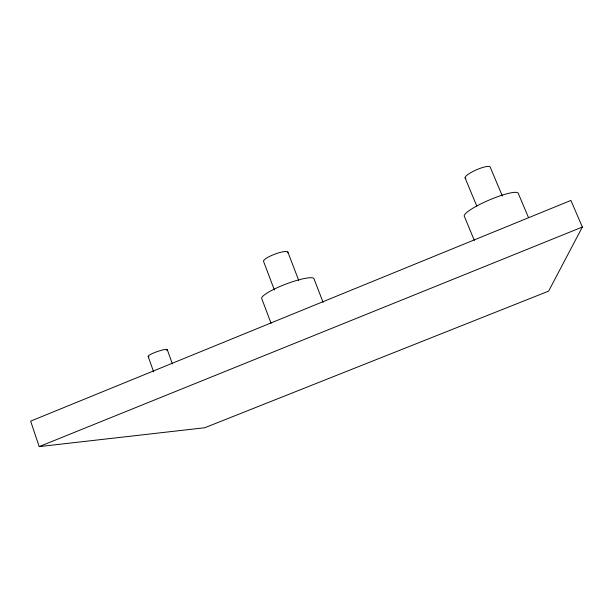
<?xml version="1.0" encoding="UTF-8"?>
<svg xmlns="http://www.w3.org/2000/svg" width="613" height="613" viewBox="0 0 613 613"><rect width="100%" height="100%" fill="white"/><g stroke="black" fill="none" stroke-linecap="round" stroke-linejoin="round"><path stroke-width="0.92" d="M582.35 227.04L548.604 291.137L204.727 427.751L39.178 446.609L30.65 421.139L570.902 200.428L582.35 227.04L39.178 446.609M528.483 217.538L518.215 193.248A29.317 5.172 -23.1 0 0 488.423 200.359A29.317 5.172 -23.1 0 0 464.462 216.558L474.293 240.38M502.331 196.007L490.147 166.981A13.67 2.889 -23.6 0 0 474.669 170.621A13.67 2.889 -23.6 0 0 465.934 178.444M465.121 177.985L476.761 206.022M323.074 302.339L314.009 278.815A27.953 4.981 -20.8 0 0 285.681 284.171A27.953 4.981 -20.8 0 0 261.812 298.784L271.03 323.273M287.865 252.073L298.753 280.486M274.394 289.995L263.621 261.559A13.034 2.781 -20.7 0 1 275.681 253.843A13.034 2.781 -20.7 0 1 287.834 252.862M167.257 349.586L172.383 363.861M148.239 356.689L153.648 371.892M149.013 356.85A10.214 1.624 -19.4 0 1 157.334 351.54A10.214 1.624 -19.4 0 1 166.759 350.644"/></g></svg>
